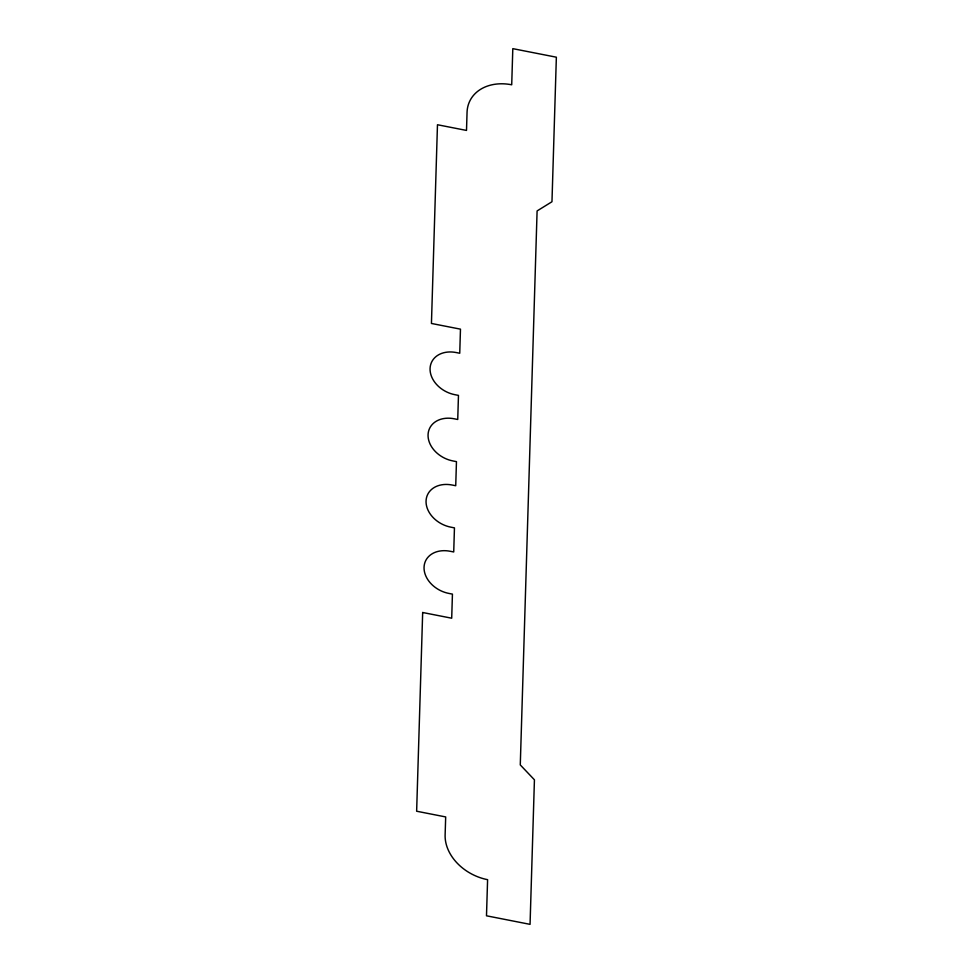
<?xml version="1.0" encoding="UTF-8"?>
<svg xmlns="http://www.w3.org/2000/svg" width="973" height="973" viewBox="0 0 973 973"><rect width="100%" height="100%" fill="white"/><g stroke="black" fill="none" stroke-linecap="round" stroke-linejoin="round"><path stroke-width="1.46" d="M422.671 612.504L416.639 811.227L445.683 816.931L445.123 834.992A45.39 34.87 26 0 0 487.595 879.677L486.488 915.8L530.054 924.35L534.432 779.811L520.275 764.924L537.096 210.934L551.971 201.739L556.361 57.2L512.807 48.65L511.713 84.785A45.39 34.87 26 0 0 467.052 112.369L466.505 130.431L437.473 124.739L431.44 323.462L460.472 329.154L459.743 353.248L456.118 352.53A26.478 20.348 26 0 0 430.066 368.621A26.478 20.348 26 0 0 454.841 394.685L458.465 395.391L457.736 419.485L454.111 418.767A26.478 20.348 26 0 0 428.059 434.858A26.478 20.348 26 0 0 452.822 460.922L456.459 461.64L455.729 485.722L452.092 485.016A26.478 20.348 26 0 0 426.052 501.107A26.478 20.348 26 0 0 450.815 527.159L454.452 527.877L453.722 551.959L450.085 551.253A26.478 20.348 26 0 0 424.046 567.344A26.478 20.348 26 0 0 448.808 593.408L452.433 594.114L451.703 618.208L422.671 612.504"/></g></svg>
